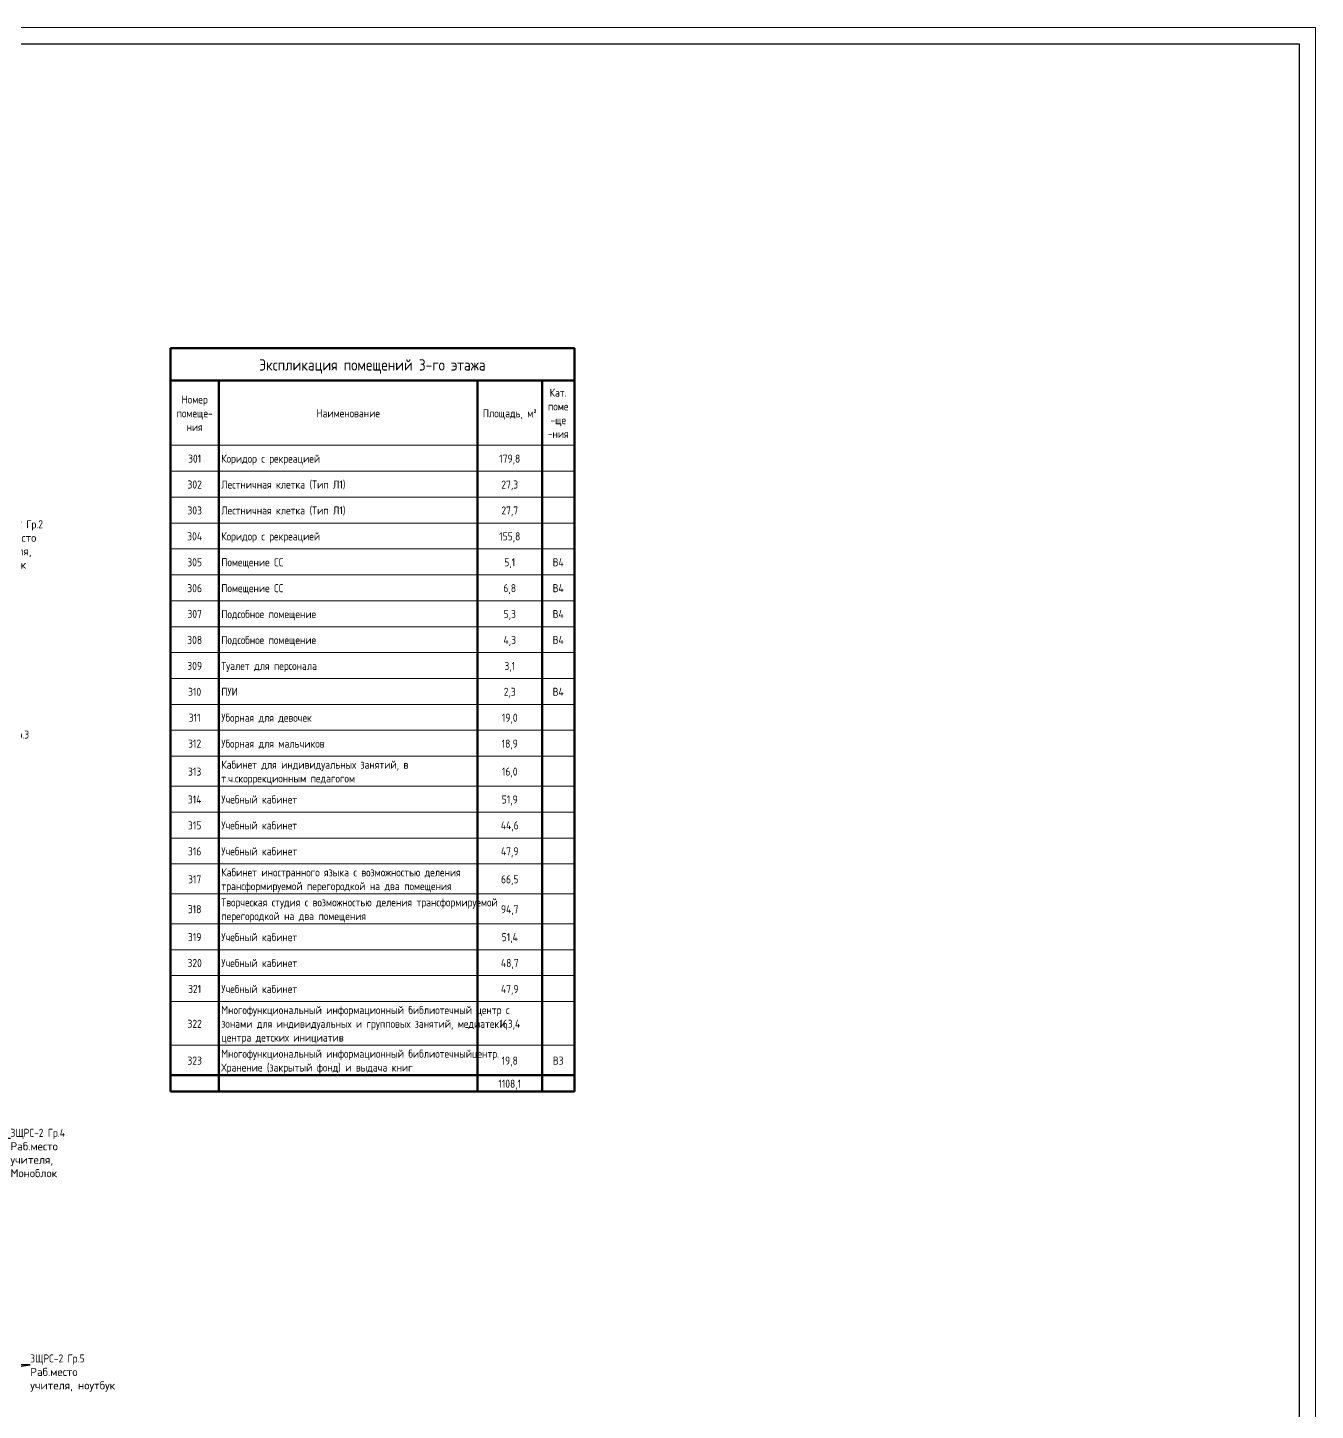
# Model space of a CAD drawing. Header units: millimetres. Extents: x -32 to 417638015, y -35 to 175284279.
# Drawn here: x 417191673 to 417231518, y 175241487 to 175284279 of the extents above; entities that cross this region are included whole.
import ezdxf
from ezdxf import colors
from ezdxf.entities.mleader import LeaderData, LeaderLine
from ezdxf.enums import TextEntityAlignment as Align
from ezdxf.math import Vec2, Vec3

# ---------------------------------------------------------------- set-up
doc = ezdxf.new("R2010")
doc.units = ezdxf.units.MM
doc.layers.add('_ЭМ_Надписи', color=7, linetype='Continuous')
doc.layers.add('RAMKA', color=7, linetype='Continuous')
doc.layers.add('Графика', color=7, linetype='Continuous', lineweight=20)
doc.layers.add('Линии', color=7, linetype='Continuous', lineweight=9, true_color=0x00a600)
doc.styles.add('GOST Common_10', font='GOST_Common.ttf', dxfattribs={"width": 0.9, "height": 3.5})
doc.styles.add('GOST Common_11', font='GOST_Common.ttf', dxfattribs={"width": 0.9, "height": 2.5})
doc.styles.add('RAMKA', font='isocpeur.ttf', dxfattribs={"oblique": 15, "height": 5})
doc.styles.get("Standard").update_dxf_attribs({"font": 'arial.ttf'})
doc.styles.add('ЭОМ', font='isocpeur.ttf', dxfattribs={"width": 0.85, "height": 250})

# ---------------------------------------------------------------- blocks, each defined once
blk = doc.blocks.new('*U1110')
at = {"lineweight": 5, "transparency": 33554687}
blk.add_lwpolyline([(0, 0), (0, 841), (1189, 841), (1189, 0)], close=True, dxfattribs=at)
at = {"lineweight": 30, "transparency": 33554687}
blk.add_lwpolyline([(20, 5), (20, 836), (1184, 836), (1184, 5)], close=True, dxfattribs=at)
at = {"transparency": 33554687, "style": 'RAMKA', "oblique": 15, "width": 0.9}
for tag, height, p in [('СТРАНИЦА', 0.00025, (1183.9995, 835.9996)), ('ДАТА1', 2.5, (1059, 32.5)), ('ДАТА2', 2.5, (1059, 27.5)), ('СТАДИЯ', 2.5, (1141.5, 25)), ('ЛИСТ', 2.5, (1156.5, 25)), ('ЛИСТОВ', 2.5, (1174, 25)), ('ДАТА3', 2.5, (1059, 22.5)), ('ДАТА4', 2.5, (1059, 17.5)), ('ДАТА5', 2.5, (1059, 12.5)), ('ДАТА6', 2.5, (1059, 7.5))]:
    blk.add_attdef(tag, text='', height=height, dxfattribs=at).set_placement(p, align=Align.MIDDLE_CENTER)
at = {"transparency": 33554687, "style": 'RAMKA', "oblique": 15, "width": 0.9, "flags": 8}
blk.add_attdef('ШИФР', text='', height=5, dxfattribs=at).set_placement((1124, 55), align=Align.MIDDLE_CENTER)
at = {"transparency": 33554687, "style": 'RAMKA', "oblique": 15, "width": 0.9}
for tag, p in [('ДОЛЖНОСТЬ1', (1000, 32.5)), ('ФИО1', (1020, 32.5)), ('ДОЛЖНОСТЬ2', (1000, 27.5)), ('ФИО2', (1020, 27.5)), ('ДОЛЖНОСТЬ3', (1000, 22.5)), ('ФИО3', (1020, 22.5)), ('ДОЛЖНОСТЬ4', (1000, 17.5)), ('ФИО4', (1020, 17.5)), ('ДОЛЖНОСТЬ5', (1000, 12.5)), ('ФИО5', (1020, 12.5)), ('ДОЛЖНОСТЬ6', (1000, 7.5)), ('ФИО6', (1020, 7.5))]:
    blk.add_attdef(tag, text='', height=2.5, dxfattribs=at).set_placement(p, align=Align.MIDDLE_LEFT)
at = {"lineweight": 5, "transparency": 33554687, "oblique": 15, "width": 0.9}
for tag, flags, p in [('КОМПАНИЯ', 150, (1159, 12.5)), ('НАИМЕНОВАНИЕ', 128, (1099, 12.5)), ('КОМПЛЕКТ', 170, (1099, 27.5))]:
    blk.add_attdef(tag, text='', height=2.5, dxfattribs=dict(at, flags=flags)).set_placement(p, align=Align.MIDDLE_CENTER)
at = {"lineweight": 9, "transparency": 33554687, "oblique": 15, "width": 0.9, "flags": 26}
blk.add_attdef('ОБЪЕКТ', text='', height=2.5, dxfattribs=at).set_placement((1124, 42.5), align=Align.MIDDLE_CENTER)
at = {"transparency": 33554687, "style": 'RAMKA', "oblique": 15, "width": 0.9, "flags": 8}
blk.add_attdef('ФОРМАТЛИСТА', text='', height=2.5, dxfattribs=at).set_placement((1155, 2.5), align=Align.MIDDLE_LEFT)

msp = doc.modelspace()

# ---------------------------------------------------------------- linework, layer by layer
at = {"layer": 'Линии', "color": 7, "lineweight": 50}
for p, q in [((417196090, 175274358), (417196090, 175273358)), ((417208591, 175274358), (417196090, 175274358)), ((417208591, 175273358), (417208591, 175274358)), ((417196090, 175273358), (417196090, 175251356)), ((417196090, 175273358), (417208591, 175273358)), ((417197590, 175273358), (417197590, 175271353)), ((417205590, 175273358), (417205590, 175271353)), ((417207590, 175273358), (417207590, 175271353)), ((417208590, 175273358), (417208590, 175271353)), ((417208591, 175273358), (417208591, 175251356)), ((417197590, 175271353), (417197590, 175270552)), ((417205590, 175271353), (417205590, 175270552)), ((417207590, 175271353), (417207590, 175270552)), ((417208590, 175271353), (417208590, 175270552)), ((417197590, 175270552), (417197590, 175269750)), ((417205590, 175270552), (417205590, 175269750)), ((417207590, 175270552), (417207590, 175269750)), ((417208590, 175270552), (417208590, 175269750)), ((417197590, 175269750), (417197590, 175268948)), ((417205590, 175269750), (417205590, 175268948)), ((417207590, 175269750), (417207590, 175268948)), ((417208590, 175269750), (417208590, 175268948)), ((417197590, 175268948), (417197590, 175268146)), ((417205590, 175268948), (417205590, 175268146)), ((417207590, 175268948), (417207590, 175268146)), ((417208590, 175268948), (417208590, 175268146)), ((417197590, 175268146), (417197590, 175267344)), ((417205590, 175268146), (417205590, 175267344)), ((417207590, 175268146), (417207590, 175267344)), ((417208590, 175268146), (417208590, 175267344)), ((417197590, 175267344), (417197590, 175266542)), ((417205590, 175267344), (417205590, 175266542)), ((417207590, 175267344), (417207590, 175266542)), ((417208590, 175267344), (417208590, 175266542)), ((417197590, 175266542), (417197590, 175265740)), ((417205590, 175266542), (417205590, 175265740)), ((417207590, 175266542), (417207590, 175265740)), ((417208590, 175266542), (417208590, 175265740)), ((417197590, 175265740), (417197590, 175264939)), ((417205590, 175265740), (417205590, 175264939)), ((417207590, 175265740), (417207590, 175264939)), ((417208590, 175265740), (417208590, 175264939)), ((417197590, 175264939), (417197590, 175264137)), ((417205590, 175264939), (417205590, 175264137)), ((417207590, 175264939), (417207590, 175264137)), ((417208590, 175264939), (417208590, 175264137)), ((417197590, 175264137), (417197590, 175263335)), ((417205590, 175264137), (417205590, 175263335)), ((417207590, 175264137), (417207590, 175263335)), ((417208590, 175264137), (417208590, 175263335)), ((417197590, 175263335), (417197590, 175262533)), ((417205590, 175263335), (417205590, 175262533)), ((417207590, 175263335), (417207590, 175262533)), ((417208590, 175263335), (417208590, 175262533)), ((417197590, 175262533), (417197590, 175261731)), ((417205590, 175262533), (417205590, 175261731)), ((417207590, 175262533), (417207590, 175261731)), ((417208590, 175262533), (417208590, 175261731)), ((417197590, 175261731), (417197590, 175260804)), ((417205590, 175261731), (417205590, 175260804)), ((417207590, 175261731), (417207590, 175260804)), ((417208590, 175261731), (417208590, 175260804)), ((417197590, 175260804), (417197590, 175260002)), ((417205590, 175260804), (417205590, 175260002)), ((417207590, 175260804), (417207590, 175260002)), ((417208590, 175260804), (417208590, 175260002)), ((417197590, 175260002), (417197590, 175259200)), ((417205590, 175260002), (417205590, 175259200)), ((417207590, 175260002), (417207590, 175259200)), ((417208590, 175260002), (417208590, 175259200)), ((417197590, 175259200), (417197590, 175258398)), ((417205590, 175259200), (417205590, 175258398)), ((417207590, 175259200), (417207590, 175258398)), ((417208590, 175259200), (417208590, 175258398)), ((417197590, 175258398), (417197590, 175257471)), ((417205590, 175258398), (417205590, 175257471)), ((417207590, 175258398), (417207590, 175257471)), ((417208590, 175258398), (417208590, 175257471)), ((417197590, 175257471), (417197590, 175256544)), ((417205590, 175257471), (417205590, 175256544)), ((417207590, 175257471), (417207590, 175256544)), ((417208590, 175257471), (417208590, 175256544)), ((417197590, 175256544), (417197590, 175255742)), ((417205590, 175256544), (417205590, 175255742)), ((417207590, 175256544), (417207590, 175255742)), ((417208590, 175256544), (417208590, 175255742)), ((417197590, 175255742), (417197590, 175254940)), ((417205590, 175255742), (417205590, 175254940)), ((417207590, 175255742), (417207590, 175254940)), ((417208590, 175255742), (417208590, 175254940)), ((417197590, 175254940), (417197590, 175254138)), ((417205590, 175254940), (417205590, 175254138)), ((417207590, 175254940), (417207590, 175254138)), ((417208590, 175254940), (417208590, 175254138)), ((417197590, 175254138), (417197590, 175252785)), ((417205590, 175254138), (417205590, 175252785)), ((417207590, 175254138), (417207590, 175252785)), ((417208590, 175254138), (417208590, 175252785)), ((417197590, 175252785), (417197590, 175251858)), ((417205590, 175252785), (417205590, 175251858)), ((417207590, 175252785), (417207590, 175251858)), ((417208590, 175252785), (417208590, 175251858)), ((417197590, 175251858), (417196090, 175251858)), ((417205590, 175251858), (417197590, 175251858)), ((417197590, 175251858), (417197590, 175251356)), ((417207590, 175251858), (417205590, 175251858)), ((417205590, 175251858), (417205590, 175251356)), ((417208590, 175251858), (417207590, 175251858)), ((417207590, 175251858), (417207590, 175251356)), ((417208590, 175251858), (417208590, 175251356)), ((417208591, 175251356), (417196090, 175251356))]:
    msp.add_line(p, q, dxfattribs=at)
at = {"layer": 'Линии', "color": 7, "lineweight": 20}
for p, q in [((417197590, 175271353), (417196090, 175271353)), ((417205590, 175271353), (417197590, 175271353)), ((417207590, 175271353), (417205590, 175271353)), ((417208590, 175271353), (417207590, 175271353)), ((417197590, 175270552), (417196090, 175270552)), ((417205590, 175270552), (417197590, 175270552)), ((417207590, 175270552), (417205590, 175270552)), ((417208590, 175270552), (417207590, 175270552)), ((417197590, 175269750), (417196090, 175269750)), ((417205590, 175269750), (417197590, 175269750)), ((417207590, 175269750), (417205590, 175269750)), ((417208590, 175269750), (417207590, 175269750)), ((417197590, 175268948), (417196090, 175268948)), ((417205590, 175268948), (417197590, 175268948)), ((417207590, 175268948), (417205590, 175268948)), ((417208590, 175268948), (417207590, 175268948)), ((417197590, 175268146), (417196090, 175268146)), ((417205590, 175268146), (417197590, 175268146)), ((417207590, 175268146), (417205590, 175268146)), ((417208590, 175268146), (417207590, 175268146)), ((417197590, 175267344), (417196090, 175267344)), ((417205590, 175267344), (417197590, 175267344)), ((417207590, 175267344), (417205590, 175267344)), ((417208590, 175267344), (417207590, 175267344)), ((417197590, 175266542), (417196090, 175266542)), ((417205590, 175266542), (417197590, 175266542)), ((417207590, 175266542), (417205590, 175266542)), ((417208590, 175266542), (417207590, 175266542)), ((417197590, 175265740), (417196090, 175265740)), ((417205590, 175265740), (417197590, 175265740)), ((417207590, 175265740), (417205590, 175265740)), ((417208590, 175265740), (417207590, 175265740)), ((417197590, 175264939), (417196090, 175264939)), ((417205590, 175264939), (417197590, 175264939)), ((417207590, 175264939), (417205590, 175264939)), ((417208590, 175264939), (417207590, 175264939)), ((417197590, 175264137), (417196090, 175264137)), ((417205590, 175264137), (417197590, 175264137)), ((417207590, 175264137), (417205590, 175264137)), ((417208590, 175264137), (417207590, 175264137)), ((417197590, 175263335), (417196090, 175263335)), ((417205590, 175263335), (417197590, 175263335)), ((417207590, 175263335), (417205590, 175263335)), ((417208590, 175263335), (417207590, 175263335)), ((417197590, 175262533), (417196090, 175262533)), ((417205590, 175262533), (417197590, 175262533)), ((417207590, 175262533), (417205590, 175262533)), ((417208590, 175262533), (417207590, 175262533)), ((417197590, 175261731), (417196090, 175261731)), ((417205590, 175261731), (417197590, 175261731)), ((417207590, 175261731), (417205590, 175261731)), ((417208590, 175261731), (417207590, 175261731)), ((417197590, 175260804), (417196090, 175260804)), ((417205590, 175260804), (417197590, 175260804)), ((417207590, 175260804), (417205590, 175260804)), ((417208590, 175260804), (417207590, 175260804)), ((417197590, 175260002), (417196090, 175260002)), ((417205590, 175260002), (417197590, 175260002)), ((417207590, 175260002), (417205590, 175260002)), ((417208590, 175260002), (417207590, 175260002)), ((417197590, 175259200), (417196090, 175259200)), ((417205590, 175259200), (417197590, 175259200)), ((417207590, 175259200), (417205590, 175259200)), ((417208590, 175259200), (417207590, 175259200)), ((417197590, 175258398), (417196090, 175258398)), ((417205590, 175258398), (417197590, 175258398)), ((417207590, 175258398), (417205590, 175258398)), ((417208590, 175258398), (417207590, 175258398)), ((417197590, 175257471), (417196090, 175257471)), ((417205590, 175257471), (417197590, 175257471)), ((417207590, 175257471), (417205590, 175257471)), ((417208590, 175257471), (417207590, 175257471)), ((417197590, 175256544), (417196090, 175256544)), ((417205590, 175256544), (417197590, 175256544)), ((417207590, 175256544), (417205590, 175256544)), ((417208590, 175256544), (417207590, 175256544)), ((417197590, 175255742), (417196090, 175255742)), ((417205590, 175255742), (417197590, 175255742)), ((417207590, 175255742), (417205590, 175255742)), ((417208590, 175255742), (417207590, 175255742)), ((417197590, 175254940), (417196090, 175254940)), ((417205590, 175254940), (417197590, 175254940)), ((417207590, 175254940), (417205590, 175254940)), ((417208590, 175254940), (417207590, 175254940)), ((417197590, 175254138), (417196090, 175254138)), ((417205590, 175254138), (417197590, 175254138)), ((417207590, 175254138), (417205590, 175254138)), ((417208590, 175254138), (417207590, 175254138)), ((417197590, 175252785), (417196090, 175252785)), ((417205590, 175252785), (417197590, 175252785)), ((417207590, 175252785), (417205590, 175252785)), ((417208590, 175252785), (417207590, 175252785))]:
    msp.add_line(p, q, dxfattribs=at)

# ---------------------------------------------------------------- block references
at = {"layer": 'RAMKA', "transparency": 33554687}
ref = msp.add_blockref('*U1110', (417112618, 175200179), dxfattribs=dict(at, xscale=100, yscale=100, zscale=100))
ref.add_attrib('СТРАНИЦА', '1', dxfattribs={"layer": '0', "transparency": 33554687, "height": 0.025, "style": 'RAMKA', "oblique": 15, "width": 0.9}).set_placement((417231018, 175283779), align=Align.MIDDLE_CENTER)

# ---------------------------------------------------------------- texts
at = {"layer": 'Графика', "line_spacing_factor": 1.022761}
for s, insert, char_height, width, attachment_point, style in [('Экспликация помещений 3-го этажа', (417202340, 175274017), 350, 8447.11, 2, 'GOST Common_10'), ('Кат.\\Pпоме\\P-ще\\P-ния', (417208090, 175273109), 250, 962.45, 2, 'GOST Common_11'), ('Номер\\Pпомеще-\\Pния', (417196840, 175272895), 250, 1418.03, 2, 'GOST Common_11'), ('Наименование', (417201590, 175272469), 250, 2353.32, 2, 'GOST Common_11'), ('Площадь, м\\fGOST Common|b0|i0|c238|p34|;\\W.9;²', (417206590, 175272469), 250, 2009.37, 2, 'GOST Common_11'), ('301', (417196840, 175271066), 250, 509.89, 2, 'GOST Common_11'), ('Коридор с рекреацией', (417197665, 175271066), 250, 3611.44, 1, 'GOST Common_11'), ('179,8', (417206590, 175271066), 250, 790.47, 2, 'GOST Common_11'), ('302', (417196840, 175270264), 250, 561.18, 2, 'GOST Common_11'), ('Лестничная клетка (Тип Л1)', (417197665, 175270264), 250, 4595.01, 1, 'GOST Common_11'), ('27,3', (417206590, 175270264), 250, 654.71, 2, 'GOST Common_11'), ('303', (417196840, 175269462), 250, 561.18, 2, 'GOST Common_11'), ('Лестничная клетка (Тип Л1)', (417197665, 175269462), 250, 4595.01, 1, 'GOST Common_11'), ('27,7', (417206590, 175269462), 250, 654.71, 2, 'GOST Common_11'), ('304', (417196840, 175268661), 250, 588.33, 2, 'GOST Common_11'), ('Коридор с рекреацией', (417197665, 175268661), 250, 3611.44, 1, 'GOST Common_11'), ('155,8', (417206590, 175268661), 250, 790.47, 2, 'GOST Common_11'), ('305', (417196840, 175267859), 250, 561.18, 2, 'GOST Common_11'), ('Помещение СС', (417197665, 175267859), 250, 2286.94, 1, 'GOST Common_11'), ('5,1', (417206590, 175267859), 250, 416.36, 2, 'GOST Common_11'), ('В4', (417208090, 175267859), 250, 428.42, 2, 'GOST Common_11'), ('306', (417196840, 175267057), 250, 561.18, 2, 'GOST Common_11'), ('Помещение СС', (417197665, 175267057), 250, 2286.94, 1, 'GOST Common_11'), ('6,8', (417206590, 175267057), 250, 467.65, 2, 'GOST Common_11'), ('В4', (417208090, 175267057), 250, 428.42, 2, 'GOST Common_11'), ('307', (417196840, 175266255), 250, 561.18, 2, 'GOST Common_11'), ('Подсобное помещение', (417197665, 175266255), 250, 3572.22, 1, 'GOST Common_11'), ('5,3', (417206590, 175266255), 250, 467.65, 2, 'GOST Common_11'), ('В4', (417208090, 175266255), 250, 428.42, 2, 'GOST Common_11'), ('308', (417196840, 175265453), 250, 561.18, 2, 'GOST Common_11'), ('Подсобное помещение', (417197665, 175265453), 250, 3572.22, 1, 'GOST Common_11'), ('4,3', (417206590, 175265453), 250, 494.8, 2, 'GOST Common_11'), ('В4', (417208090, 175265453), 250, 428.42, 2, 'GOST Common_11'), ('309', (417196840, 175264651), 250, 561.18, 2, 'GOST Common_11'), ('Туалет для персонала', (417197665, 175264651), 250, 3692.9, 1, 'GOST Common_11'), ('3,1', (417206590, 175264651), 250, 416.36, 2, 'GOST Common_11'), ('310', (417196840, 175263850), 250, 509.89, 2, 'GOST Common_11'), ('ПУИ', (417197665, 175263850), 250, 642.64, 1, 'GOST Common_11'), ('2,3', (417206590, 175263850), 250, 467.65, 2, 'GOST Common_11'), ('В4', (417208090, 175263850), 250, 428.42, 2, 'GOST Common_11'), ('311', (417196840, 175263048), 250, 458.6, 2, 'GOST Common_11'), ('Уборная для девочек', (417197665, 175263048), 250, 3421.36, 1, 'GOST Common_11'), ('19,0', (417206590, 175263048), 250, 603.41, 2, 'GOST Common_11'), ('312', (417196840, 175262246), 250, 509.89, 2, 'GOST Common_11'), ('Уборная для мальчиков', (417197665, 175262246), 250, 3849.79, 1, 'GOST Common_11'), ('18,9', (417206590, 175262246), 250, 603.41, 2, 'GOST Common_11'), ('Кабинет для индивидуальных занятий, в т.ч.скоррекционным педагогом', (417197665, 175261594), 250, 7533.64, 1, 'GOST Common_11'), ('313', (417196840, 175261381), 250, 509.89, 2, 'GOST Common_11'), ('16,0', (417206590, 175261381), 250, 603.41, 2, 'GOST Common_11'), ('314', (417196840, 175260517), 250, 537.04, 2, 'GOST Common_11'), ('Учебный кабинет', (417197665, 175260517), 250, 2848.12, 1, 'GOST Common_11'), ('51,9', (417206590, 175260517), 250, 603.41, 2, 'GOST Common_11'), ('315', (417196840, 175259715), 250, 509.89, 2, 'GOST Common_11'), ('Учебный кабинет', (417197665, 175259715), 250, 2848.12, 1, 'GOST Common_11'), ('44,6', (417206590, 175259715), 250, 709.01, 2, 'GOST Common_11'), ('316', (417196840, 175258913), 250, 509.89, 2, 'GOST Common_11'), ('Учебный кабинет', (417197665, 175258913), 250, 2848.12, 1, 'GOST Common_11'), ('47,9', (417206590, 175258913), 250, 681.86, 2, 'GOST Common_11'), ('317', (417196840, 175258048), 250, 509.89, 2, 'GOST Common_11'), ('Кабинет иностранного языка с возможностью деления трансформируемой перегородкой на два помещения', (417197665, 175258262), 250, 9024.07, 1, 'GOST Common_11'), ('66,5', (417206590, 175258048), 250, 654.71, 2, 'GOST Common_11'), ('318', (417196840, 175257121), 250, 509.89, 2, 'GOST Common_11'), ('Творческая студия с возможностью деления трансформируемой перегородкой на два помещения', (417197665, 175257334), 250, 8559.44, 1, 'GOST Common_11'), ('94,7', (417206590, 175257121), 250, 681.86, 2, 'GOST Common_11'), ('319', (417196840, 175256257), 250, 509.89, 2, 'GOST Common_11'), ('Учебный кабинет', (417197665, 175256257), 250, 2848.12, 1, 'GOST Common_11'), ('51,4', (417206590, 175256257), 250, 630.57, 2, 'GOST Common_11'), ('320', (417196840, 175255455), 250, 561.18, 2, 'GOST Common_11'), ('Учебный кабинет', (417197665, 175255455), 250, 2848.12, 1, 'GOST Common_11'), ('48,7', (417206590, 175255455), 250, 681.86, 2, 'GOST Common_11'), ('321', (417196840, 175254653), 250, 509.89, 2, 'GOST Common_11'), ('Учебный кабинет', (417197665, 175254653), 250, 2848.12, 1, 'GOST Common_11'), ('47,9', (417206590, 175254653), 250, 681.86, 2, 'GOST Common_11'), ('Многофункциональный информационный библиотечный центр с зонами для индивидуальных и групповых занятий, медиатеки, центра детских инициатив', (417197665, 175254001), 250, 9039.16, 1, 'GOST Common_11'), ('322', (417196840, 175253575), 250, 561.18, 2, 'GOST Common_11'), ('163,4', (417206590, 175253575), 250, 817.63, 2, 'GOST Common_11'), ('323', (417196840, 175252435), 250, 561.18, 2, 'GOST Common_11'), ('Многофункциональный информационный библиотечныйцентр. Хранение (закрытый фонд) и выдача книг', (417197665, 175252648), 250, 9039.16, 1, 'GOST Common_11'), ('19,8', (417206590, 175252435), 250, 603.41, 2, 'GOST Common_11'), ('В3', (417208090, 175252435), 250, 401.27, 2, 'GOST Common_11'), ('1108,1', (417206590, 175251721), 250, 874.95, 2, 'GOST Common_11')]:
    msp.add_mtext(s, dxfattribs=dict(at, insert=insert, char_height=char_height, width=width, attachment_point=attachment_point, style=style))

# ---------------------------------------------------------------- leaders
at = {"layer": '_ЭМ_Надписи', "color": 7, "ltscale": 5}
ml = msp.add_multileader_mtext('Standard', dxfattribs=at)
ml.set_content('{\\fGOST Common|b0|i0|c0|p34;\\W0.9;\\C256;3\\fGOST Common|b0|i0|c204|p34;ЩРС\\fGOST Common|b0|i0|c0|p34;-2\\fISOCPEUR|b0|i0|c204|p34;\\W0.85; Гр.2\\P\\W1;\\C0;Раб.место учителя, ноутбук}', color=1, style='ЭОМ')
ml.set_leader_properties()
ml.build(insert=Vec2(0, 0))
ml.multileader.update_dxf_attribs({"text_left_attachment_type": 6, "text_right_attachment_type": 6, "dogleg_length": 0, "arrow_head_size": 200})
ctx = ml.context
ctx.base_point, ctx.char_height, ctx.arrow_head_size, ctx.landing_gap_size, ctx.plane_origin = Vec3(417190477, 175268709), 250, 200, 0, Vec3(417163837, 175275913)
ctx.left_attachment, ctx.right_attachment = 6, 6
notes = []
notes.append((ctx, [(0, (1, 1, 0), (417190477, 175268709), (1, 0), 0, [(0, [(417186448, 175267404)], 0, [])])]))
ctx.mtext.insert, ctx.mtext.width, ctx.mtext.defined_height, ctx.mtext.flow_direction = Vec3(417190477, 175269034), 2073.81, 546, 5
ml = msp.add_multileader_mtext('Standard', dxfattribs=at)
ml.set_content('{\\fGOST Common|b0|i0|c204|p34;\\W0.9;\\C256;3ЩРС-2\\fISOCPEUR|b0|i0|c204|p34;\\W0.85; Гр.3\\PРезерв\\P\\fGOST Common|b0|i0|c0|p34;\\W0.9;h=\\fGOST Common|b0|i0|c204|p34;1\\fGOST Common|b0|i0|c0|p34;.\\fGOST Common|b0|i0|c204|p34;8м}', color=1, style='ЭОМ')
ml.set_leader_properties()
ml.build(insert=Vec2(0, 0))
ml.multileader.update_dxf_attribs({"text_left_attachment_type": 6, "text_right_attachment_type": 6, "dogleg_length": 0, "arrow_head_size": 200})
ctx = ml.context
ctx.base_point, ctx.char_height, ctx.arrow_head_size, ctx.landing_gap_size, ctx.plane_origin = Vec3(417190043, 175262226), 250, 200, 0, Vec3(417160245, 175276686)
ctx.left_attachment, ctx.right_attachment = 6, 6
notes.append((ctx, [(0, (1, 1, 0), (417190043, 175262226), (1, 0), 0, [(0, [(417186797, 175260760)], 0, [])])]))
ctx.mtext.insert, ctx.mtext.width, ctx.mtext.defined_height, ctx.mtext.flow_direction = Vec3(417190043, 175262526), 3130.22, 546, 5
ml = msp.add_multileader_mtext('Standard', dxfattribs=at)
ml.set_content('{\\fGOST Common|b0|i0|c204|p34;\\W0.9;\\C256;3ЩРС-2\\fISOCPEUR|b0|i0|c204|p34;\\W0.85; Гр.3\\PМоноблок}', color=1, style='ЭОМ')
ml.set_leader_properties()
ml.build(insert=Vec2(0, 0))
ml.multileader.update_dxf_attribs({"text_left_attachment_type": 6, "text_right_attachment_type": 6, "dogleg_length": 0, "arrow_head_size": 200})
ctx = ml.context
ctx.base_point, ctx.char_height, ctx.arrow_head_size, ctx.landing_gap_size, ctx.plane_origin = Vec3(417189401, 175254168), 250, 200, 0, Vec3(417159603, 175268460)
ctx.left_attachment, ctx.right_attachment = 6, 6
notes.append((ctx, [(0, (1, 1, 0), (417189401, 175254168), (1, 0), 0, [(2, [(417186155, 175252534), (417183180, 175252436), (417184638, 175252427)], 0, [])])]))
ctx.mtext.insert, ctx.mtext.width, ctx.mtext.defined_height, ctx.mtext.flow_direction = Vec3(417189401, 175254468), 2777.39, 546, 5
ml = msp.add_multileader_mtext('Standard', dxfattribs=at)
ml.set_content('{\\fGOST Common|b0|i0|c0|p34;\\W0.9;\\C256;3\\fGOST Common|b0|i0|c204|p34;ЩРС\\fGOST Common|b0|i0|c0|p34;-2\\fISOCPEUR|b0|i0|c204|p34;\\W0.85; Гр.4\\P\\W1;\\C0;Раб.место учителя, Моноблок}', color=1, style='ЭОМ')
ml.set_leader_properties()
ml.build(insert=Vec2(0, 0))
ml.multileader.update_dxf_attribs({"text_left_attachment_type": 6, "text_right_attachment_type": 6, "dogleg_length": 0, "arrow_head_size": 200})
ctx = ml.context
ctx.base_point, ctx.char_height, ctx.arrow_head_size, ctx.landing_gap_size, ctx.plane_origin = Vec3(417191142, 175249901, -64), 250, 200, 0, Vec3(417163133, 175257618, -64)
ctx.left_attachment, ctx.right_attachment = 6, 6
notes.append((ctx, [(0, (1, 1, 0), (417191142, 175249901, -64), (1, 0), 0, [(0, [(417185744, 175249109, -64)], 0, [])])]))
ctx.mtext.insert, ctx.mtext.width, ctx.mtext.defined_height, ctx.mtext.flow_direction = Vec3(417191142, 175250201, -64), 2073.81, 546, 5
ml = msp.add_multileader_mtext('Standard', dxfattribs=at)
ml.set_content('{\\fGOST Common|b0|i0|c0|p34;\\W0.9;\\C256;3\\fGOST Common|b0|i0|c204|p34;ЩРС\\fGOST Common|b0|i0|c0|p34;-2\\fISOCPEUR|b0|i0|c204|p34;\\W0.85; Гр.5\\P\\W1;\\C0;Раб.место учителя, ноутбук}', color=1, style='ЭОМ')
ml.set_leader_properties()
ml.build(insert=Vec2(0, 0))
ml.multileader.update_dxf_attribs({"text_left_attachment_type": 6, "text_right_attachment_type": 6, "dogleg_length": 0, "arrow_head_size": 200})
ctx = ml.context
ctx.base_point, ctx.char_height, ctx.arrow_head_size, ctx.landing_gap_size, ctx.plane_origin = Vec3(417191754, 175242893), 250, 200, 0, Vec3(417163744, 175250611)
ctx.left_attachment, ctx.right_attachment = 6, 6
notes.append((ctx, [(0, (1, 1, 0), (417191754, 175242893), (1, 0), 0, [(0, [(417186355, 175242102)], 0, [])])]))
ctx.mtext.insert, ctx.mtext.width, ctx.mtext.defined_height, ctx.mtext.flow_direction = Vec3(417191754, 175243218), 2854.39, 1762, 5
for ctx, leaders in notes:
    for number, flags, end, landing, length, lines in leaders:
        leader = LeaderData()
        leader.index, (leader.has_last_leader_line, leader.has_dogleg_vector, leader.attachment_direction) = number, flags
        leader.last_leader_point, leader.dogleg_vector, leader.dogleg_length = Vec3(end), Vec3(landing), length
        for number, points, colour, breaks in lines:
            line = LeaderLine()
            line.index, line.vertices, line.color, line.breaks = number, Vec3.list(points), colors.encode_raw_color(colour), breaks
            leader.lines.append(line)
        ctx.leaders.append(leader)

doc.saveas('drawing.dxf')
